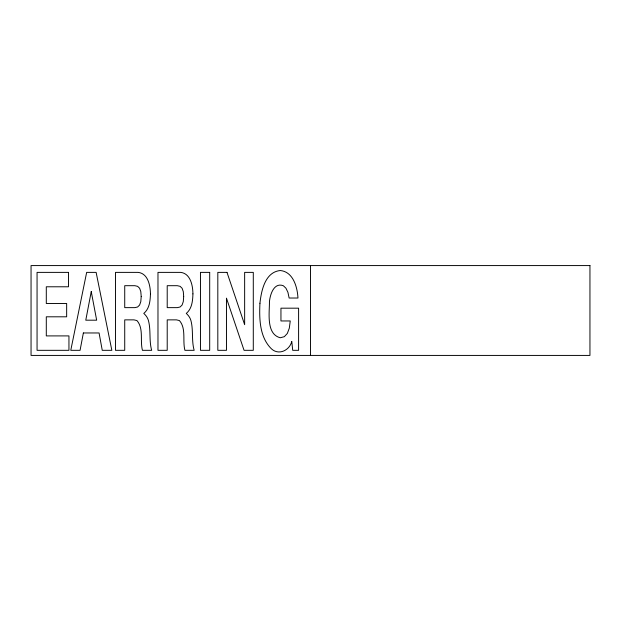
<?xml version="1.0" encoding="UTF-8"?>
<svg xmlns="http://www.w3.org/2000/svg" width="621" height="621" viewBox="0 0 621 621"><rect width="100%" height="100%" fill="white"/><g stroke="black" fill="none" stroke-linecap="round" stroke-linejoin="round"><path stroke-width="0.93" d="M310.5 265.578L310.5 355.422M259.943 303.258C259.205 318.868 259.555 337.335 271.563 348.955C278.907 355.623 289.565 350.306 291.777 341.48L292.716 350.322L298.6 350.322L298.6 308.179L280.948 308.179L280.948 320.956L290.248 320.956L289.308 328.175L287.329 333.454L284.309 336.691L280.242 337.762C265.904 334.075 269.553 312.557 269.444 301.744C270.057 294.672 273.931 282.097 283.347 285.745L285.947 288.206L287.919 292.297L289.13 298.026L297.956 298.026C297.42 287.127 293.182 271.703 280.242 270.523C264.965 272.13 261.332 290.721 259.943 303.258M150.445 293.88C150.243 300.789 149.521 308.715 143.793 313.419C145.881 315.336 147.674 317.665 148.442 320.576C151.035 330.31 148.916 340.626 151.679 350.322L142.442 350.322C139.88 340.719 143.893 328.54 136.954 320.576L133.965 319.862L124.728 319.862L124.728 350.322L115.49 350.322L115.49 272.378L138.141 272.378C148.046 273.442 150.375 285.691 150.445 293.88M192.921 293.88C192.727 300.789 191.998 308.715 186.277 313.419C188.365 315.336 190.158 317.665 190.926 320.576C193.511 330.31 191.4 340.626 194.163 350.322L184.918 350.322C182.364 340.719 186.378 328.54 179.438 320.576L176.449 319.862L167.212 319.862L167.212 350.322L157.975 350.322L157.975 272.378L180.626 272.378C190.531 273.442 192.859 285.691 192.921 293.88M141.208 296.504L140.804 301.581L139.616 305.02L137.629 306.984L134.85 307.636L124.728 307.636L124.728 285.691L134.85 285.691L137.629 286.335L139.616 288.26L140.804 291.606L141.208 296.504M183.684 296.504L183.288 301.581L182.1 305.02L180.113 306.984L177.334 307.636L167.212 307.636L167.212 285.691L177.334 285.691L180.113 286.335L182.1 288.26L183.288 291.606L183.684 296.504M83.361 332.965L80.07 350.322L70.771 350.322L86.661 272.378L96.131 272.378L111.842 350.322L102.255 350.322L99.073 332.965L83.361 332.965M91.248 291.591L85.776 320.188L96.659 320.188L91.248 291.591M589.95 265.578L31.05 265.578L31.05 355.422L589.95 355.422L589.95 265.578M68.481 272.378L37.058 272.378L37.058 350.322L68.947 350.322L68.947 335.907L46.296 335.907L46.296 316.803L66.657 316.803L66.657 303.49L46.296 303.49L46.296 286.786L68.481 286.786L68.481 272.378M209.696 272.378L200.459 272.378L200.459 350.322L209.696 350.322L209.696 272.378M226.991 272.378L217.816 272.378L217.816 350.322L226.463 350.322L226.463 298.142L244.053 350.322L253.29 350.322L253.29 272.378L244.643 272.378L244.643 324.667L226.991 272.378"/></g></svg>
